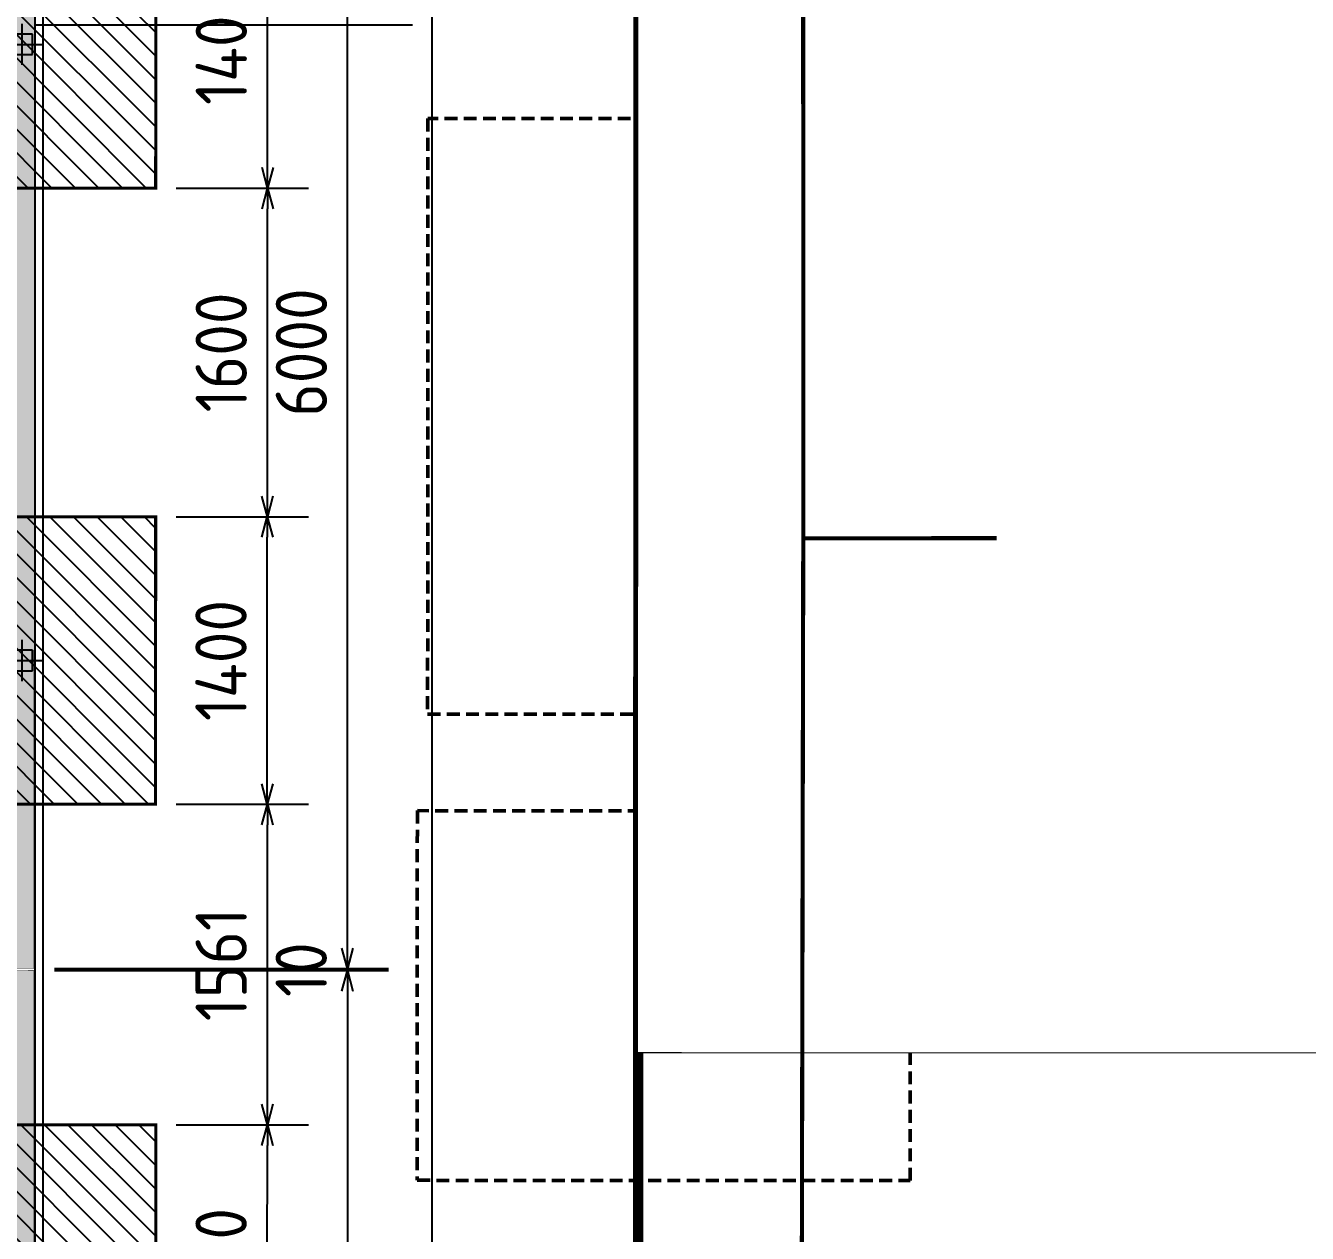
# Model space of a CAD drawing. Header units: centimetres. Extents: x -6122352 to 6876996, y -1694241 to 2592194.
# Drawn here: x 89048 to 95290, y -61543 to -55662 of the extents above; entities that cross this region are included whole.
import ezdxf
from ezdxf.xclip import XClip

# ---------------------------------------------------------------- set-up
doc = ezdxf.new("R2010")
doc.units = ezdxf.units.CM
doc.header["$MEASUREMENT"] = 0
doc.header["$XCLIPFRAME"] = 2
doc.header["$PDMODE"] = 66
doc.header["$PDSIZE"] = 100
for name, pattern in [('CENTER', [2, 1.25, -0.25, 0.25, -0.25]), ('DASHED2', [0.375, 0.25, -0.125]), ('XR-AR-END-SETTING OUT PLAN$0$23261-XR-AR-SI-GF$0$HIDDEN', [0.375, 0.25, -0.125]), ('XR-AR-END-SETTING OUT PLAN$0$23585-XR-AR-END-GROUND FLOOR$0$23261-XR-AR-SI-GF$0$HIDDEN', [0.375, 0.25, -0.125]), ('XR-AR-END-SETTING OUT PLAN$0$23585-XR-AR-END-GROUND FLOOR$0$945-4P-1-101-GROUND FLOOR PLAN$0$XR-MIDDLE-GROUND FLOOR PLAN$0$HIDDEN2', [0.1875, 0.125, -0.0625]), ('XR-AR-END-SETTING OUT PLAN$0$23585-XR-AR-END-GROUND FLOOR$0$XR-END-GROUND FLOOR PLAN$0$HIDDEN2', [0.1875, 0.125, -0.0625])]:
    doc.linetypes.add(name, pattern=pattern)
doc.layers.get('Defpoints').update_dxf_attribs({"color": 255, "linetype": 'CENTER'})
for name, color, linetype in [('00-MI-DIM', 7, 'Continuous'), ('23585-XR-AR-BOUNDARY WALLS AND SETBACKS$0$setback', 7, 'XR-AR-END-SETTING OUT PLAN$0$23261-XR-AR-SI-GF$0$HIDDEN'), ('@MI-FOOTINGS', 7, 'Continuous'), ('@MI-REF LAYER', 7, 'Continuous'), ('@MI-TYPE-02', 6, 'Continuous'), ('B_TH_4', 7, 'Continuous'), ('XR-AR-END-SETTING OUT PLAN$0$23585-XR-AR-END-GROUND FLOOR$0$A-Flor-Strs', 1, 'Continuous')]:
    doc.layers.add(name, color=color, linetype=linetype)
doc.layers.add('08-Compound Wall-2', color=6, linetype='Continuous', lineweight=25, true_color=0xff00ff)
doc.layers.add('08-Compound Wall-3', color=5, linetype='Continuous', lineweight=25, true_color=0x0000ff)
for name, color, linetype, lineweight in [('@ Foundations', 4, 'DASHED2', 50), ('A-ANNO-TEXT', 3, 'Continuous', 25), ('XR-AR-END-SETTING OUT PLAN$0$23585-XR-AR-END-GROUND FLOOR$0$A-DOOR-FULL', 1, 'Continuous', 9), ('XR-AR-END-SETTING OUT PLAN$0$23585-XR-AR-END-GROUND FLOOR$0$A-FLOR-OVHD', 9, 'XR-AR-END-SETTING OUT PLAN$0$23585-XR-AR-END-GROUND FLOOR$0$23261-XR-AR-SI-GF$0$HIDDEN', 15), ('XR-AR-END-SETTING OUT PLAN$0$23585-XR-AR-END-GROUND FLOOR$0$A-GLAZ-SILL', 8, 'Continuous', 5), ('XR-AR-END-SETTING OUT PLAN$0$23585-XR-AR-END-GROUND FLOOR$0$A-GLAZ-WNDO', 232, 'Continuous', 9), ('XR-AR-END-SETTING OUT PLAN$0$23585-XR-AR-END-GROUND FLOOR$0$A-WALL', 7, 'Continuous', 30), ('XR-AR-END-SETTING OUT PLAN$0$23585-XR-AR-END-GROUND FLOOR$0$S-COLS', 51, 'Continuous', 40), ('XR-AR-END-SETTING OUT PLAN$0$23585-XR-AR-END-GROUND FLOOR$0$S-COLS-PATT', 8, 'Continuous', 5)]:
    doc.layers.add(name, color=color, linetype=linetype, lineweight=lineweight)
doc.styles.add('Schueco-BEMSTIL', font='isocpeur.ttf', dxfattribs={"width": 0.9})
doc.dimstyles.new('MI- JWC-TXT-2.5 MM', dxfattribs={"dimscale": 1.5, "dimtxt": 2.5, "dimasz": 1, "dimexe": 2, "dimexo": 1, "dimgap": 1, "dimtad": 1, "dimdec": 0, "dimdsep": 46, "dimtxsty": 'Schueco-BEMSTIL', "dimblk": 'OPEN30', "dimcen": 0, "dimdle": 2, "dimclrd": 140, "dimclre": 8, "dimclrt": 40, "dimadec": 0, "dimazin": 2, "dimtfac": 1, "dimtdec": 0, "dimtix": 1, "dimtmove": 2, "dimatfit": 3, "dimldrblk": 'OPEN', "dimfxl": 2, "dimlwd": -1, "dimlwe": -1, "dimarcsym": 0})

# ---------------------------------------------------------------- blocks, each defined once
blk = doc.blocks.new('23585-XR-AR-BOUNDARY WALLS AND SETBACKS')
at = {"layer": '08-Compound Wall-2'}
blk.add_lwpolyline([(496529.0665827614, 2768948.851843794), (496511.4457140739, 2768964.998879468), (496505.4006302028, 2768958.401343675), (496501.3472299395, 2768953.977543387), (496497.2938299389, 2768949.553743388), (496493.2404299394, 2768945.129943387), (496489.1870299397, 2768940.706143388), (496483.0729876339, 2768934.033671502), (496500.6944558301, 2768917.887430653)], dxfattribs=at)
at = {"layer": '23585-XR-AR-BOUNDARY WALLS AND SETBACKS$0$setback', "ltscale": 40, "const_width": 0.05}
blk.add_lwpolyline([(496526.0690856849, 2768947.800817434), (496511.6922119905, 2768960.975190192), (496507.538806127, 2768956.442210265), (496503.4853982174, 2768952.018401632), (496499.4319982162, 2768947.594601632), (496495.3785982172, 2768943.170801632), (496491.3251982172, 2768938.747001632), (496487.1703290543, 2768934.212645098), (496501.5476320964, 2768921.038975623), (496505.7023401757, 2768925.573437491), (496509.7557508901, 2768929.997249182), (496513.8091508895, 2768934.421049183), (496517.8627986159, 2768938.844701267), (496521.9161508898, 2768943.268449184), (496526.0690856849, 2768947.800817434)], dxfattribs=at)
blk = doc.blocks.new('A$C9d9485f6')
at = {"layer": 'A-ANNO-TEXT', "rotation": 312.4881850805905}
blk.add_blockref('23585-XR-AR-BOUNDARY WALLS AND SETBACKS', (-2377088.534775567, -1504219.252137818), dxfattribs=at)
blk = doc.blocks.new('*U35')
for points in [[(91, -5.684341886080801e-14), (41, -5.684341886080801e-14), (41, 1021), (91, 1021)], [(0, 0), (38, -5.684341886080801e-14), (38, -50), (50, -50), (50, -249.999999999997), (0, -249.999999999997)], [(1100, 2.842170943040401e-14), (1062, -2.842170943040401e-14), (1062, -49.99999999999997), (1050, -49.99999999999997), (1050, -249.999999999997), (1100, -249.999999999997)]]:
    blk.add_lwpolyline(points, close=True)
at = {"color": 8, "linetype": 'XR-AR-END-SETTING OUT PLAN$0$23585-XR-AR-END-GROUND FLOOR$0$XR-END-GROUND FLOOR PLAN$0$HIDDEN2'}
blk.add_arc((41, -5.684341886080801e-14), 1021, 1.594950045944486e-15, 90, dxfattribs=at)
at = {"layer": 'XR-AR-END-SETTING OUT PLAN$0$23585-XR-AR-END-GROUND FLOOR$0$A-GLAZ-SILL', "linetype": 'XR-AR-END-SETTING OUT PLAN$0$23585-XR-AR-END-GROUND FLOOR$0$945-4P-1-101-GROUND FLOOR PLAN$0$XR-MIDDLE-GROUND FLOOR PLAN$0$HIDDEN2', "ltscale": 3}
blk.add_lwpolyline([(0, 0), (1100, 0), (1100, -249.999999999997), (0, -249.999999999997)], close=True, dxfattribs=at)
blk = doc.blocks.new('*U37')
for points in [[(91, -5.684341886080801e-14), (41, -5.684341886080801e-14), (41, 1021), (91, 1021)], [(0, 0), (38, -5.684341886080801e-14), (38, -50), (50, -50), (50, -109.9999999801787), (0, -109.9999999801787)], [(1100, 2.842170943040401e-14), (1062, -2.842170943040401e-14), (1062, -49.99999999999997), (1050, -49.99999999999997), (1050, -109.9999999801786), (1100, -109.9999999801786)]]:
    blk.add_lwpolyline(points, close=True)
at = {"color": 8, "linetype": 'XR-AR-END-SETTING OUT PLAN$0$23585-XR-AR-END-GROUND FLOOR$0$XR-END-GROUND FLOOR PLAN$0$HIDDEN2'}
blk.add_arc((41, -5.684341886080801e-14), 1021, 1.594950045944486e-15, 90, dxfattribs=at)
at = {"layer": 'XR-AR-END-SETTING OUT PLAN$0$23585-XR-AR-END-GROUND FLOOR$0$A-GLAZ-SILL', "linetype": 'XR-AR-END-SETTING OUT PLAN$0$23585-XR-AR-END-GROUND FLOOR$0$945-4P-1-101-GROUND FLOOR PLAN$0$XR-MIDDLE-GROUND FLOOR PLAN$0$HIDDEN2', "ltscale": 3}
blk.add_lwpolyline([(0, 0), (1100, 0), (1100, -109.9999999801786), (0, -109.9999999801786)], close=True, dxfattribs=at)
blk = doc.blocks.new('XR-AR-END-SETTING OUT PLAN$0$23585-XR-AR-END-GROUND FLOOR$0$A$C75a8815d')
at = {"layer": 'XR-AR-END-SETTING OUT PLAN$0$23585-XR-AR-END-GROUND FLOOR$0$S-COLS', "color": 252, "lineweight": 30}
for points in [[(-0.02841067314147949, 3499.999932765961), (-0.02841019630432129, 2699.999933242798), (249.9715893268585, 2699.999932765961), (249.9715902805328, 3499.999933004379)], [(3.814697265625e-06, 0.001664876937866211), (3.814697265625e-06, 550.001665353775), (250.0000038146973, 550.0016646385193), (250.0000038146973, 0.001665115356445312)]]:
    blk.add_lwpolyline(points, close=True, dxfattribs=at)
blk = doc.blocks.new('XR-AR-END-SETTING OUT PLAN')
at = {"layer": '08-Compound Wall-3'}
blk.add_line((1900.044146533911, 10500.00058480681), (-523.2971514474184, 10500.00058478684), dxfattribs=at)
at = {"layer": 'XR-AR-END-SETTING OUT PLAN$0$23585-XR-AR-END-GROUND FLOOR$0$A-FLOR-OVHD', "color": 8}
blk.add_line((3200.106140449643, 10249.99855422974), (3200.106631532311, 8999.99834060669), dxfattribs=at)
at = {"layer": 'XR-AR-END-SETTING OUT PLAN$0$23585-XR-AR-END-GROUND FLOOR$0$A-FLOR-OVHD', "color": 8, "ltscale": 5}
for p, q in [((4150.149359419942, 9210.30683708191), (3250.158987239003, 9610.350899219513)), ((3250.158987298608, 9210.306836605072), (4150.149360194802, 9610.350899219513))]:
    blk.add_line(p, q, dxfattribs=at)
blk.add_lwpolyline([(3250.158987298608, 9210.306836605072), (4150.149359419942, 9210.30683708191), (4150.149360194802, 9610.350899219513), (3250.158987239003, 9610.350899219513)], close=True, dxfattribs=at)
at = {"layer": 'XR-AR-END-SETTING OUT PLAN$0$23585-XR-AR-END-GROUND FLOOR$0$A-Flor-Strs', "color": 8}
for p, q in [((3000.102111771703, 10249.9985537529), (3000.102079167962, 8999.993498325348)), ((3300.102112427354, 10249.99855422974), (3300.102079108357, 8999.99349784851)), ((3300.102093592286, 9549.99603509903), (3171.357380345464, 9681.451865673065)), ((3000.102095738053, 9549.996026039124), (3300.102093592286, 9549.99603509903)), ((3300.102093592286, 9549.99603509903), (3171.35738016665, 9418.540202617645))]:
    blk.add_line(p, q, dxfattribs=at)
at = {"layer": 'XR-AR-END-SETTING OUT PLAN$0$23585-XR-AR-END-GROUND FLOOR$0$A-GLAZ-SILL', "color": 8}
blk.add_line((3250.100986972451, 6049.997144699097), (3250.10133947432, 8199.998291492462), dxfattribs=at)
at = {"layer": 'XR-AR-END-SETTING OUT PLAN$0$23585-XR-AR-END-GROUND FLOOR$0$A-GLAZ-WNDO', "color": 8}
for p, q in [((3000.101339235902, 8199.998291015625), (3000.101339116693, 8149.998291015625)), ((3150.100986912847, 6099.997143745422), (3150.101339116693, 8199.998291015625)), ((3150.101339116693, 8199.998291015625), (3150.101339295506, 8149.998290538788)), ((3150.101339295506, 8149.998290538788), (3000.101339116693, 8149.998291015625)), ((3000.101213410497, 7447.998108863831), (3000.101213350892, 7497.998109340668)), ((3000.101213350892, 7497.998109340668), (3150.101213827729, 7497.998108386993)), ((3150.101213827729, 7497.998108386993), (3150.101213887334, 7447.998108863831)), ((3150.101213887334, 7447.998108863831), (3000.101213410497, 7447.998108863831)), ((3000.100987270474, 6746.998107910156), (3000.100986436009, 6796.998108863831)), ((3000.100986436009, 6796.998108863831), (3150.100987270474, 6796.998108863831)), ((3150.100986376405, 6746.998108863831), (3000.100987270474, 6746.998107910156)), ((3150.100987270474, 6796.998108863831), (3150.100986376405, 6746.998108863831)), ((3000.100986972451, 6049.997144699097), (3000.100986972451, 6099.997144699097)), ((3000.100986972451, 6099.997144699097), (3150.100986912847, 6099.997143745422)), ((3150.100986912847, 6099.997143745422), (3150.100987151265, 6049.997144699097)), ((3000.100986972451, 6049.997144699097), (3250.100986972451, 6049.997144699097))]:
    blk.add_line(p, q, dxfattribs=at)
for points in [[(3250.122793927789, 8199.997313976288), (3000.101339235902, 8199.998291015625)], [(3000.101213350892, 7497.998109340668), (3000.101339116693, 8149.998291015625)], [(3050.101339116693, 8149.998291015625), (3050.101213350892, 7497.998108863831)], [(3000.100986972451, 6099.997144699097), (3000.101213410497, 7447.998108863831)], [(3050.101213291287, 7447.998109340668), (3050.100986912847, 6796.998107910156)], [(3050.100986853242, 6746.998108386993), (3050.1009863168, 6099.997145175934)]]:
    blk.add_lwpolyline(points, dxfattribs=at)
at = {"layer": 'XR-AR-END-SETTING OUT PLAN$0$23585-XR-AR-END-GROUND FLOOR$0$A-WALL', "color": 8}
blk.add_lwpolyline([(3850.106042101979, 10500.01968860626), (5750.107330158353, 10500.00084400177), (5750.107415214181, 10250.00188541412), (4790.107357934117, 10249.9985537529), (4790.107358291745, 10149.99855566025), (4540.107357993722, 10149.99855566025), (4540.10735835135, 10249.9985537529), (3000.102095916867, 10249.99855327606), (3000.102079048753, 11999.99910259247), (3250.104392960668, 11999.99910163879), (3250.104392841458, 11100.02067995071), (3850.106042161584, 11100.02068090439), (3850.10604198277, 10499.99947547913)], dxfattribs=at)
for points in [[(4790.1072358042, 8749.999267578125), (3250.101112738252, 8749.997854709625), (3250.123472645879, 8199.998291492462), (3000.123275354505, 8199.998291015625), (3000.100934281945, 8999.998242855072), (4540.107388034463, 8999.998847484589), (4540.107358470559, 9049.998554706573), (4790.107358232141, 9049.99855518341)], [(5650.11106570065, 8750.000054359436), (4790.107256367803, 8749.999291419983), (4790.107256188989, 8850.000108718872), (5650.111065641046, 8850.001082897186)], [(3250.12934859097, 5750.006791114807), (3250.100409820676, 5750.006854534149), (3250.100986972451, 6049.997144699097), (3000.129348531365, 6049.997144699097), (3000.129348650575, 5499.999974727631), (3250.129348769784, 5500.006791591644)], [(3250.129348710179, 5499.998108386993), (7760.105232134461, 5500.00174665451), (7760.105232253671, 5750.00045633316), (3250.129348531365, 5749.997789859772)]]:
    blk.add_lwpolyline(points, close=True, dxfattribs=at)
at = {"layer": 'XR-AR-END-SETTING OUT PLAN$0$23585-XR-AR-END-GROUND FLOOR$0$A-DOOR-FULL', "color": 8, "xscale": -1, "rotation": 270}
blk.add_blockref('*U35', (4790.107358232141, 9049.99855518341), dxfattribs=at)
at = {"layer": 'XR-AR-END-SETTING OUT PLAN$0$23585-XR-AR-END-GROUND FLOOR$0$A-DOOR-FULL', "color": 8, "xscale": 0.9090909090912127, "yscale": 0.9090909090912127, "zscale": 0.9090909090912127, "rotation": 179.9999999999999}
blk.add_blockref('*U37', (6650.111066237092, 8750.001082897186), dxfattribs=at)
at = {"layer": 'XR-AR-END-SETTING OUT PLAN$0$23585-XR-AR-END-GROUND FLOOR$0$S-COLS-PATT', "color": 8}
blk.add_blockref('XR-AR-END-SETTING OUT PLAN$0$23585-XR-AR-END-GROUND FLOOR$0$A$C75a8815d', (3000.129344239831, 5499.998310089111), dxfattribs=at)
blk = doc.blocks.new('END UNIT')
at = {"xscale": 0.001, "yscale": 0.001, "zscale": 0.001}
blk.add_blockref('XR-AR-END-SETTING OUT PLAN', (-9.150201729830158, 0), dxfattribs=at)
blk = doc.blocks.new('TH_4')
blk.add_blockref('END UNIT', (495802.3053798428, 2769130.514097063))
at = {"xscale": -1}
blk.add_blockref('END UNIT', (495826.3053798428, 2769130.514097063), dxfattribs=at)
blk = doc.blocks.new('A$C780da55d')
at = {"layer": 'B_TH_4', "xscale": 1.000039159572381, "yscale": 1.000039159572381, "zscale": 1.000039159572381}
blk.add_blockref('TH_4', (-495814.0704651335, -2769239.302089663), dxfattribs=at)
blk = doc.blocks.new('23585-XR-AR-MALDIVE-2$0$TH_4')
blk.add_blockref('A$C780da55d', (495794.655359471, 2769130.864096801))
at = {"layer": '@ Foundations', "linetype": 'DASHED2', "ltscale": 0.25}
for points in [[(495795.1303292943, 2769137.659769025), (495797.4303292944, 2769137.659769025), (495797.4303292944, 2769140.559769025), (495795.1303292943, 2769140.559769025)], [(495797.4803292943, 2769135.389769025), (495797.4803292943, 2769137.189769024), (495795.0803292943, 2769137.189769024), (495795.0803292943, 2769135.389769025)]]:
    blk.add_lwpolyline(points, close=True, dxfattribs=at)
blk = doc.blocks.new('_Open30')
at = {"color": 0, "linetype": 'ByBlock', "lineweight": -2}
for p, q in [((-1, 0.26794919), (0, 0)), ((0, 0), (-1, -0.26794919)), ((0, 0), (-1, 0))]:
    blk.add_line(p, q, dxfattribs=at)
blk = doc.blocks.new('*D958')
at = {"layer": '00-MI-DIM', "color": 8, "transparency": 16777216}
for p, q in [((436944.3528244827, -191369.7870916967), (438571.1533360409, -191370.0785694161)), ((436946.5045704855, -197269.6402167009), (438570.096245418, -197269.9311194854))]:
    blk.add_line(p, q, dxfattribs=at)
at = {"layer": '00-MI-DIM', "color": 140, "transparency": 16777216}
blk.add_line((438371.1354220135, -191470.0427333356), (438370.114165866, -197169.8952866152), dxfattribs=at)
at = {"layer": 'Defpoints', "color": 0, "transparency": 16777216}
for p in [(436844.3528260879, -191369.769174459), (436846.5045720906, -197269.6222994632), (438370.0962486283, -197269.89528501)]:
    blk.add_point(p, dxfattribs=at)
at = {"layer": '00-MI-DIM', "color": 140, "transparency": 16777216, "xscale": 100, "yscale": 100, "zscale": 100}
for p, rotation in [((438371.1533392512, -191370.0427349407), 89.98973417893167), ((438370.0962486283, -197269.89528501), 269.9897341789317)]:
    blk.add_blockref('_Open30', p, dxfattribs=dict(at, rotation=rotation))
at = {"layer": '00-MI-DIM', "color": 40, "transparency": 16777216, "insert": (438145.6247975514, -194319.9286961905), "char_height": 250, "attachment_point": 5, "rotation": 89.98973417893166, "style": 'Schueco-BEMSTIL'}
blk.add_mtext('5900', dxfattribs=at)
blk = doc.blocks.new('_Open')
at = {"color": 0, "linetype": 'ByBlock', "lineweight": -2}
for p, q in [((-1, 0.1666666666666667), (0, 0)), ((-1, -0.1666666666666667), (0, 0)), ((0, 0), (-1, 0))]:
    blk.add_line(p, q, dxfattribs=at)
blk = doc.blocks.new('*D959')
at = {"layer": '00-MI-DIM', "color": 140, "transparency": 16777216}
for p, q in [((438371.1730482955, -191260.0427368601), (438371.1909655333, -191160.0427384652)), ((438371.1533393341, -191370.0427349407), (438371.1551310578, -191360.0427352549)), ((438371.1354220964, -191470.0427333356), (438371.1175048586, -191570.0427317305))]:
    blk.add_line(p, q, dxfattribs=at)
at = {"layer": '00-MI-DIM', "color": 8, "transparency": 16777216}
for p, q in [((436944.3528244827, -191369.7870916967), (438571.1533361238, -191370.0785694162)), ((436944.3563694643, -191359.787092325), (438571.1551278476, -191360.0785697303))]:
    blk.add_line(p, q, dxfattribs=at)
at = {"layer": 'Defpoints', "color": 0, "transparency": 16777216}
for p in [(436844.3528260879, -191369.769174459), (436844.3563710694, -191359.7691750873), (438371.1551310578, -191360.0427352549)]:
    blk.add_point(p, dxfattribs=at)
at = {"layer": '00-MI-DIM', "color": 140, "transparency": 16777216, "xscale": 100, "yscale": 100, "zscale": 100}
for p, rotation in [((438371.1551310578, -191360.0427352549), 269.9897341789317), ((438371.1533393341, -191370.0427349407), 89.98973417893167)]:
    blk.add_blockref('_Open30', p, dxfattribs=dict(at, rotation=rotation))
at = {"layer": '00-MI-DIM', "color": 40, "transparency": 16777216, "insert": (438146.1542388076, -191365.002421313), "char_height": 250, "attachment_point": 5, "rotation": 89.98973417893166, "style": 'Schueco-BEMSTIL'}
blk.add_mtext('10', dxfattribs=at)
blk = doc.blocks.new('*D960')
at = {"layer": '00-MI-DIM', "color": 8, "transparency": 16777216}
for p, q in [((436946.4833584462, -185359.7874693318), (438572.2301621358, -185360.0787582559)), ((436944.3563694642, -191359.787092325), (438571.1551278898, -191360.0785697303))]:
    blk.add_line(p, q, dxfattribs=at)
at = {"layer": '00-MI-DIM', "color": 140, "transparency": 16777216}
blk.add_line((438371.1730483377, -191260.04273686), (438372.2122481084, -185460.0429221753), dxfattribs=at)
at = {"layer": 'Defpoints', "color": 0, "transparency": 16777216}
for p in [(436846.4833600514, -185359.7695520941), (438372.2301653461, -185360.0429237805), (436844.3563710693, -191359.7691750873)]:
    blk.add_point(p, dxfattribs=at)
at = {"layer": '00-MI-DIM', "color": 140, "transparency": 16777216, "xscale": 100, "yscale": 100, "zscale": 100}
for p, rotation in [((438372.2301653461, -185360.0429237805), 89.98973417893167), ((438371.1551311, -191360.0427352549), 269.9897341789317)]:
    blk.add_blockref('_Open30', p, dxfattribs=dict(at, rotation=rotation))
at = {"layer": '00-MI-DIM', "color": 40, "transparency": 16777216, "insert": (438146.6926518347, -188360.0025157542), "char_height": 250, "attachment_point": 5, "rotation": 89.98973417893166, "style": 'Schueco-BEMSTIL'}
blk.add_mtext('6000', dxfattribs=at)
blk = doc.blocks.new('*D972')
at = {"layer": '00-MI-DIM', "color": 8, "transparency": 16777216}
for p, q in [((436895.3779130885, -149271.1944580374), (438990.7380413861, -149271.5698886985)), ((436886.5042159107, -197271.618946779), (438982.1376910816, -197271.9944264163))]:
    blk.add_line(p, q, dxfattribs=at)
at = {"layer": '00-MI-DIM', "color": 140, "transparency": 16777216}
blk.add_line((438782.1556115296, -197171.958593546), (438790.7201273586, -149371.534052618), dxfattribs=at)
at = {"layer": 'Defpoints', "color": 0, "transparency": 16777216}
for p in [(436795.3779146937, -149271.1765407997), (438790.7380445963, -149271.5340542231), (436786.5042175158, -197271.6010295413)]:
    blk.add_point(p, dxfattribs=at)
at = {"layer": '00-MI-DIM', "color": 140, "transparency": 16777216, "xscale": 100, "yscale": 100, "zscale": 100}
for p, rotation in [((438790.7380445963, -149271.5340542231), 89.98973417893167), ((438782.1376942919, -197271.9585919409), 269.9897341789317)]:
    blk.add_blockref('_Open30', p, dxfattribs=dict(at, rotation=rotation))
at = {"layer": '00-MI-DIM', "color": 40, "transparency": 16777216, "insert": (438561.4378730557, -173271.7060092971), "char_height": 250, "attachment_point": 5, "rotation": 89.98973417893166, "style": 'Schueco-BEMSTIL'}
blk.add_mtext('48000', dxfattribs=at)
blk = doc.blocks.new('T2-FOOTING PLAN')
at = {"layer": '@MI-FOOTINGS', "transparency": 33554679}
h = blk.add_hatch(dxfattribs=at)
h.set_pattern_fill('ANSI31', color=8, scale=650)
h.set_pattern_definition([(45, (0, 0), (-57.45242597140699, 57.45242597140699), [])])
h.paths.add_polyline_path([(-700, 650), (700, 650), (700, -650), (-700, -650)])
at = {"layer": '@MI-FOOTINGS', "color": 160, "true_color": 0x3340f0, "const_width": 15}
blk.add_lwpolyline([(-700, 650), (700, 650), (700, -650), (-700, -650)], close=True, dxfattribs=at)
at = {"layer": '@MI-FOOTINGS', "color": 30}
blk.add_point((0, 0), dxfattribs=at)
blk = doc.blocks.new('*D942')
at = {"layer": '00-MI-DIM', "color": 8, "transparency": 16777216}
for p, q in [((437537.4267024918, -192120.8196757759), (438180.8598232049, -192120.9349612196)), ((437537.1758611441, -193520.819653304), (438180.608981877, -193520.9349387476))]:
    blk.add_line(p, q, dxfattribs=at)
at = {"layer": '00-MI-DIM', "color": 140, "transparency": 16777216}
blk.add_line((437980.626902325, -193420.8991058774), (437980.8419091775, -192220.899125139), dxfattribs=at)
at = {"layer": 'Defpoints', "color": 0, "transparency": 16777216}
for p in [(437437.426704097, -192120.8017585382), (437980.8598264152, -192120.8991267441), (437437.1758627492, -193520.8017360663)]:
    blk.add_point(p, dxfattribs=at)
at = {"layer": '00-MI-DIM', "color": 140, "transparency": 16777216, "xscale": 100, "yscale": 100, "zscale": 100}
for p, rotation in [((437980.8598264152, -192120.8991267441), 89.98973417893167), ((437980.6089850873, -193520.8991042722), 269.9897341789317)]:
    blk.add_blockref('_Open30', p, dxfattribs=dict(at, rotation=rotation))
at = {"layer": '00-MI-DIM', "color": 40, "transparency": 16777216, "insert": (437755.7344093628, -192820.8588017233), "char_height": 250, "attachment_point": 5, "rotation": 89.98973417893166, "style": 'Schueco-BEMSTIL'}
blk.add_mtext('1400', dxfattribs=at)
blk = doc.blocks.new('*D943')
at = {"layer": '00-MI-DIM', "color": 8, "transparency": 16777216}
for p, q in [((437536.6281738217, -190559.8932782983), (438181.1394980897, -190560.0087569263)), ((437537.4267024918, -192120.819675776), (438180.8598232268, -192120.9349612196))]:
    blk.add_line(p, q, dxfattribs=at)
at = {"layer": '00-MI-DIM', "color": 140, "transparency": 16777216}
blk.add_line((437980.8777436747, -192020.8991283493), (437981.1215840623, -190659.9729208457), dxfattribs=at)
at = {"layer": 'Defpoints', "color": 0, "transparency": 16777216}
for p in [(437436.6281754269, -190559.8753610606), (437981.1395013, -190559.9729224508), (437437.4267040969, -192120.8017585383)]:
    blk.add_point(p, dxfattribs=at)
at = {"layer": '00-MI-DIM', "color": 140, "transparency": 16777216, "xscale": 100, "yscale": 100, "zscale": 100}
for p, rotation in [((437981.1395013, -190559.9729224508), 89.98973417893167), ((437980.859826437, -192120.8991267442), 269.9897341789317)]:
    blk.add_blockref('_Open30', p, dxfattribs=dict(at, rotation=rotation))
at = {"layer": '00-MI-DIM', "color": 40, "transparency": 16777216, "insert": (437755.9996674801, -191340.3957108126), "char_height": 250, "attachment_point": 5, "rotation": 89.98973417893166, "style": 'Schueco-BEMSTIL'}
blk.add_mtext('1561', dxfattribs=at)
blk = doc.blocks.new('*D944')
at = {"layer": '00-MI-DIM', "color": 8, "transparency": 16777216}
for p, q in [((437536.8790151693, -189159.8933007703), (438180.3121358824, -189160.0085862139)), ((437536.6281738217, -190559.8932782983), (438180.0612945544, -190560.008563742))]:
    blk.add_line(p, q, dxfattribs=at)
at = {"layer": '00-MI-DIM', "color": 140, "transparency": 16777216}
blk.add_line((437980.0792150024, -190459.9727308717), (437980.2942218549, -189259.9727501333), dxfattribs=at)
at = {"layer": 'Defpoints', "color": 0, "transparency": 16777216}
for p in [(437436.8790167745, -189159.8753835326), (437980.3121390927, -189159.9727517385), (437436.6281754269, -190559.8753610606)]:
    blk.add_point(p, dxfattribs=at)
at = {"layer": '00-MI-DIM', "color": 140, "transparency": 16777216, "xscale": 100, "yscale": 100, "zscale": 100}
for p, rotation in [((437980.3121390927, -189159.9727517385), 89.98973417893167), ((437980.0612977647, -190559.9727292665), 269.9897341789317)]:
    blk.add_blockref('_Open30', p, dxfattribs=dict(at, rotation=rotation))
at = {"layer": '00-MI-DIM', "color": 40, "transparency": 16777216, "insert": (437755.1867220403, -189859.9324267177), "char_height": 250, "attachment_point": 5, "rotation": 89.98973417893166, "style": 'Schueco-BEMSTIL'}
blk.add_mtext('1400', dxfattribs=at)
blk = doc.blocks.new('*D945')
at = {"layer": '00-MI-DIM', "color": 8, "transparency": 16777216}
for p, q in [((437537.1672067877, -187559.8932799497), (438181.6770152716, -187560.008758306)), ((437536.8790151693, -189159.8933007703), (438181.3903394598, -189160.0087793981))]:
    blk.add_line(p, q, dxfattribs=at)
at = {"layer": '00-MI-DIM', "color": 140, "transparency": 16777216}
blk.add_line((437981.4082599078, -189059.9729465279), (437981.6591012441, -187659.9729222255), dxfattribs=at)
at = {"layer": 'Defpoints', "color": 0, "transparency": 16777216}
for p in [(437437.1672083929, -187559.875362712), (437981.6770184818, -187559.9729238306), (437436.8790167745, -189159.8753835325)]:
    blk.add_point(p, dxfattribs=at)
at = {"layer": '00-MI-DIM', "color": 140, "transparency": 16777216, "xscale": 100, "yscale": 100, "zscale": 100}
for p, rotation in [((437981.6770184818, -187559.9729238306), 89.98973417893167), ((437981.3903426701, -189159.9729449227), 269.9897341789317)]:
    blk.add_blockref('_Open30', p, dxfattribs=dict(at, rotation=rotation))
at = {"layer": '00-MI-DIM', "color": 40, "transparency": 16777216, "insert": (437756.5336841876, -188359.9326205918), "char_height": 250, "attachment_point": 5, "rotation": 89.98973417893166, "style": 'Schueco-BEMSTIL'}
blk.add_mtext('1600', dxfattribs=at)
blk = doc.blocks.new('*D946')
at = {"layer": '00-MI-DIM', "color": 8, "transparency": 16777216}
for p, q in [((437537.4180481353, -186159.8933024216), (438181.9278566192, -186160.0087807779)), ((437537.1672067877, -187559.8932799498), (438181.6770152912, -187560.0087583061))]:
    blk.add_line(p, q, dxfattribs=at)
at = {"layer": '00-MI-DIM', "color": 140, "transparency": 16777216}
blk.add_line((437981.6949357392, -187459.9729254358), (437981.9099425917, -186259.9729446974), dxfattribs=at)
at = {"layer": 'Defpoints', "color": 0, "transparency": 16777216}
for p in [(437437.4180497404, -186159.8753851839), (437981.9278598294, -186159.9729463025), (437437.1672083928, -187559.875362712)]:
    blk.add_point(p, dxfattribs=at)
at = {"layer": '00-MI-DIM', "color": 140, "transparency": 16777216, "xscale": 100, "yscale": 100, "zscale": 100}
for p, rotation in [((437981.9278598294, -186159.9729463025), 89.98973417893167), ((437981.6770185014, -187559.9729238306), 269.9897341789317)]:
    blk.add_blockref('_Open30', p, dxfattribs=dict(at, rotation=rotation))
at = {"layer": '00-MI-DIM', "color": 40, "transparency": 16777216, "insert": (437756.802442777, -186859.9326212817), "char_height": 250, "attachment_point": 5, "rotation": 89.98973417893166, "style": 'Schueco-BEMSTIL'}
blk.add_mtext('1400', dxfattribs=at)
blk = doc.blocks.new('T2-PARTITION WALL')
at = {"layer": '@MI-TYPE-02'}
h = blk.add_hatch(color=256, dxfattribs=at)
h.dxf.hatch_style = 1
h.paths.add_polyline_path([(-71.02508106571622, -42098.55009387963), (-68.87369340774603, -48000.4032188518), (51.12629905209178, -48000.44575863145), (48.97491139412159, -42098.59263365931)])
h.paths.add_polyline_path([(-68.89454710215796, -36088.55047151487), (-71.02153608424123, -42088.55009450795), (48.97845637565479, -42088.5926342876), (51.10544535767986, -36088.59301129446)])
h.paths.add_polyline_path([(-66.7640131386579, -30078.55084915002), (-68.89100212074118, -36078.55047214316), (51.10899033915484, -36078.59301192281), (53.23597932123812, -30078.59338892964)])
h.paths.add_polyline_path([(-64.63347917504143, -24068.55122678523), (-66.7604681570665, -30068.55084977832), (53.23952430277131, -30068.59338955799), (55.36651328485459, -24068.59376656482)])
h.paths.add_polyline_path([(-64.59134481713409, -23929.04480615037), (-63.51631047029514, -17929.04490245861), (56.48368760355515, -17929.06640314552), (55.40865325671621, -23929.06630683731)])
h.paths.add_polyline_path([(-63.51451874629129, -17919.04490261909), (-62.43948439945234, -11919.04499892736), (57.56051367439795, -11919.0664996143), (56.48547932755901, -17919.06640330606)])
h.paths.add_polyline_path([(-62.43769267533207, -11909.04499908781), (-61.36265832849313, -5909.045095396083), (58.63733974535717, -5909.066596083023), (57.56230539846001, -11909.06649977478)])
h.paths.add_polyline_path([(-61.36086660448927, -5899.04509555659), (-60.01430928823538, 0.01075290745939128), (59.98568878561491, -0.01074777948088013), (58.63913146936102, -5899.066596243531)])
at = {"layer": '@MI-TYPE-02', "const_width": 2.5}
for points in [[(-68.89454710215796, -36088.55047151487), (-71.02153608424123, -42088.55009450795), (48.97845637565479, -42088.5926342876), (51.10544535767986, -36088.59301129446)], [(-71.02508106571622, -42098.55009387963), (-68.87369340774603, -48000.4032188518), (51.12629905209178, -48000.44575863145), (48.97491139412159, -42098.59263365931)]]:
    blk.add_lwpolyline(points, close=True, dxfattribs=at)
at = {"layer": '@MI-FOOTINGS', "rotation": 89.98973417812736}
for p in [(-8.085275193676353, -37588.58237109403), (-8.624308159633074, -40588.58236944265), (-8.076620837266091, -43549.50874444834)]:
    blk.add_blockref('T2-FOOTING PLAN', p, dxfattribs=at)
at = {"layer": '00-MI-DIM'}
for base, p1, p2, picture, middle in [((1995.360129902663, -0.3575134233979043), (-8.87369717785623, -48000.42448874158), (0, 0), '*D972', (1766.059958362021, -24000.52946849744)), ((1186.549945135766, -36888.7964055028), (641.7892936991317, -38288.69882191232), (642.0401350466906, -36888.6988443842), '*D946', (961.4245280833471, -37588.75608048201)), ((1186.299103788131, -38288.79638303092), (641.5011020807739, -39888.69884273285), (641.7892936991717, -38288.69882191229), '*D945', (961.1557694938689, -39088.75607979211)), ((1184.934224398972, -39888.79621093877), (641.250260733175, -41288.69882026094), (641.5011020807921, -39888.69884273291), '*D944', (959.8088073466112, -40588.75588591796)), ((1185.7615866063, -41288.79638165114), (642.0487894031409, -42849.62521773854), (641.2502607330986, -41288.69882026094), '*D943', (960.6217527863643, -42069.21917001293)), ((1574.718333934608, -47998.71874421032), (48.97491139412159, -42098.59263365931), (51.12665739690419, -47998.44575866353), '*D958', (1350.246882857697, -45048.75215539083)), ((1185.481911721513, -42849.72258594443), (641.797948055542, -44249.62519526662), (642.0487894032173, -42849.6252177385), '*D942', (960.3564946690946, -43549.68226092358))]:
    dim = blk.add_linear_dim(base=base, p1=p1, p2=p2, angle=89.98973417893167, dimstyle='MI- JWC-TXT-2.5 MM', dxfattribs=at)
    dim.commit()
    dim.dimension.update_dxf_attribs({"geometry": picture, "text_midpoint": middle, "insert": (-436795.3779146937, 149271.1765407997)})
for base, p1, p2, picture, middle in [((1576.852250652446, -36088.86638298078), (48.97845637565479, -42088.5926342876), (51.10544535762165, -36088.5930112944), '*D960', (1576.314733529405, -39088.86628873934)), ((1575.777216364164, -42088.86619445522), (48.97491139412159, -42098.59263365931), (48.97845637571299, -42088.59263428763), '*D959', (1575.776320502278, -42093.86619429811))]:
    dim = blk.add_linear_dim(base=base, p1=p1, p2=p2, angle=89.98973417893167, dimstyle='MI- JWC-TXT-2.5 MM', dxfattribs=at)
    dim.commit()
    dim.dimension.update_dxf_attribs({"geometry": picture, "text_midpoint": middle, "dimtype": 128, "insert": (-436795.3779146937, 149271.1765407997)})

msp = doc.modelspace()

# ---------------------------------------------------------------- hatches: boundary and pattern name
at = {"layer": '@MI-REF LAYER'}
h = msp.add_hatch(dxfattribs=at)
h.set_pattern_fill('ANSI31', color=256, scale=1999.999998458916, angle=186.7183412143764)
h.set_pattern_definition([(231.7183412143764, (-2377109729.195271, -1504175463.930205), (196.2436825049419, -154.8819453021617), [])])
h.paths.add_polyline_path([(92035.31763293699, -46386.74750174874), (98285.51812605065, -46389.01411387498), (98285.2744578933, -46689.643676715), (122086.7066370799, -46698.27517229449), (122086.6810132238, -46397.6455120784), (128336.9261988696, -46399.91213809227), (128331.7051584949, -60673.74228625406), (92030.1412840844, -60660.57766661714)])

# ---------------------------------------------------------------- block references
at = {"layer": '@MI-REF LAYER', "xscale": 1000, "yscale": 1000, "zscale": 1000}
msp.add_blockref('A$C9d9485f6', (-23958.95045533385, 48155.57226163784), dxfattribs=at)

# ---------------------------------------------------------------- next in the draw order: block references
at = {"layer": '@MI-REF LAYER'}
ref = msp.add_blockref('23585-XR-AR-MALDIVE-2$0$TH_4', (-496254492.2946649, -2769105656.023549), dxfattribs=dict(at, xscale=999.9999999999999, yscale=999.9999999999999, zscale=999.9999999999999, rotation=359.9894874538574))
XClip(ref).set_block_clipping_path([(495835.3954337903, 2769154.4538319656), (495826.3055316808, 2769154.4139115983), (495820.3055272659, 2769154.4138409533), (495814.3055224342, 2769154.4137703096), (495808.30551760015, 2769154.4136996646), (495802.30565797375, 2769154.4137641354), (495793.2156907555, 2769154.4535599016), (495793.2157453706, 2769130.5136891315), (495835.3955797276, 2769130.514455472)])
ref = msp.add_blockref('23585-XR-AR-MALDIVE-2$0$TH_4', (-496708308.9250081, -2769016694.247801), dxfattribs=dict(at, xscale=999.9999999999998, yscale=999.9999999999998, zscale=999.9999999999998, rotation=359.9792219101151))
XClip(ref).set_block_clipping_path([(495793.2137545161, 2769154.449821201), (495793.2181900763, 2769130.5098148417), (495835.2554805507, 2769130.5175940366), (495835.25201581605, 2769154.457406833), (495826.30384195363, 2769154.416100683), (495820.30383683974, 2769154.414955032), (495814.3038321161, 2769154.413809383), (495808.30382739194, 2769154.4126637317), (495802.30382266873, 2769154.411518081)])

# ---------------------------------------------------------------- next in the draw order: linework, layer by layer
at = {"layer": '@MI-REF LAYER', "const_width": 5}
msp.add_lwpolyline([(92030.141284055, -60660.57766658507), (92035.31763291845, -46386.74750176573), (98285.51812590046, -46389.01411395808), (98285.27445768077, -46689.64367685189), (122086.7066371892, -46698.2751722094), (122086.6810130913, -46397.6455121436), (128336.926206142, -46399.8925658239), (128331.7051584052, -60673.74228632382)], close=True, dxfattribs=at)

# ---------------------------------------------------------------- next in the draw order: block references
msp.add_blockref('T2-PARTITION WALL', (89039.5067066236, -18164.78520560742))

# ---------------------------------------------------------------- next in the draw order: wipeouts: each hides what was drawn before it
at = {"color": 10}
msp.add_wipeout([(92035.31763293699, -46386.74750174876), (98285.51812605065, -46389.01411387499), (98285.2744578933, -46689.643676714986), (122086.70663707989, -46698.2751722945), (122086.68101322386, -46397.64551207841), (128336.9261988696, -46399.91213809227), (128331.70515849491, -60673.74228625407), (92030.14128408438, -60660.577666617144)], dxfattribs=at).dxf.layer = '@MI-REF LAYER'

# ---------------------------------------------------------------- next in the draw order: linework, layer by layer
at = {"layer": '@MI-REF LAYER', "color": 1, "const_width": 19.99999999999999}
msp.add_lwpolyline([(89049.84329743683, -66131.16436295315), (92826.27140112972, -62578.84685264895), (92835.01453607043, -58158.71352682157), (93777.00725378327, -58157.7735259078), (92835.01453607043, -58158.71352682157), (92833.78286756863, -46392.530121116), (89055.20519484043, -42276.29374384659)], dxfattribs=at)

# ---------------------------------------------------------------- next in the draw order: wipeouts: each hides what was drawn before it
msp.add_wipeout([(93774.70347716812, -56155.61428126007), (100744.18702149976, -56148.65953630803), (100747.87919611712, -59848.657693338944), (93778.3956508939, -59855.612440851444)]).dxf.layer = '@MI-REF LAYER'

doc.saveas('drawing.dxf')
